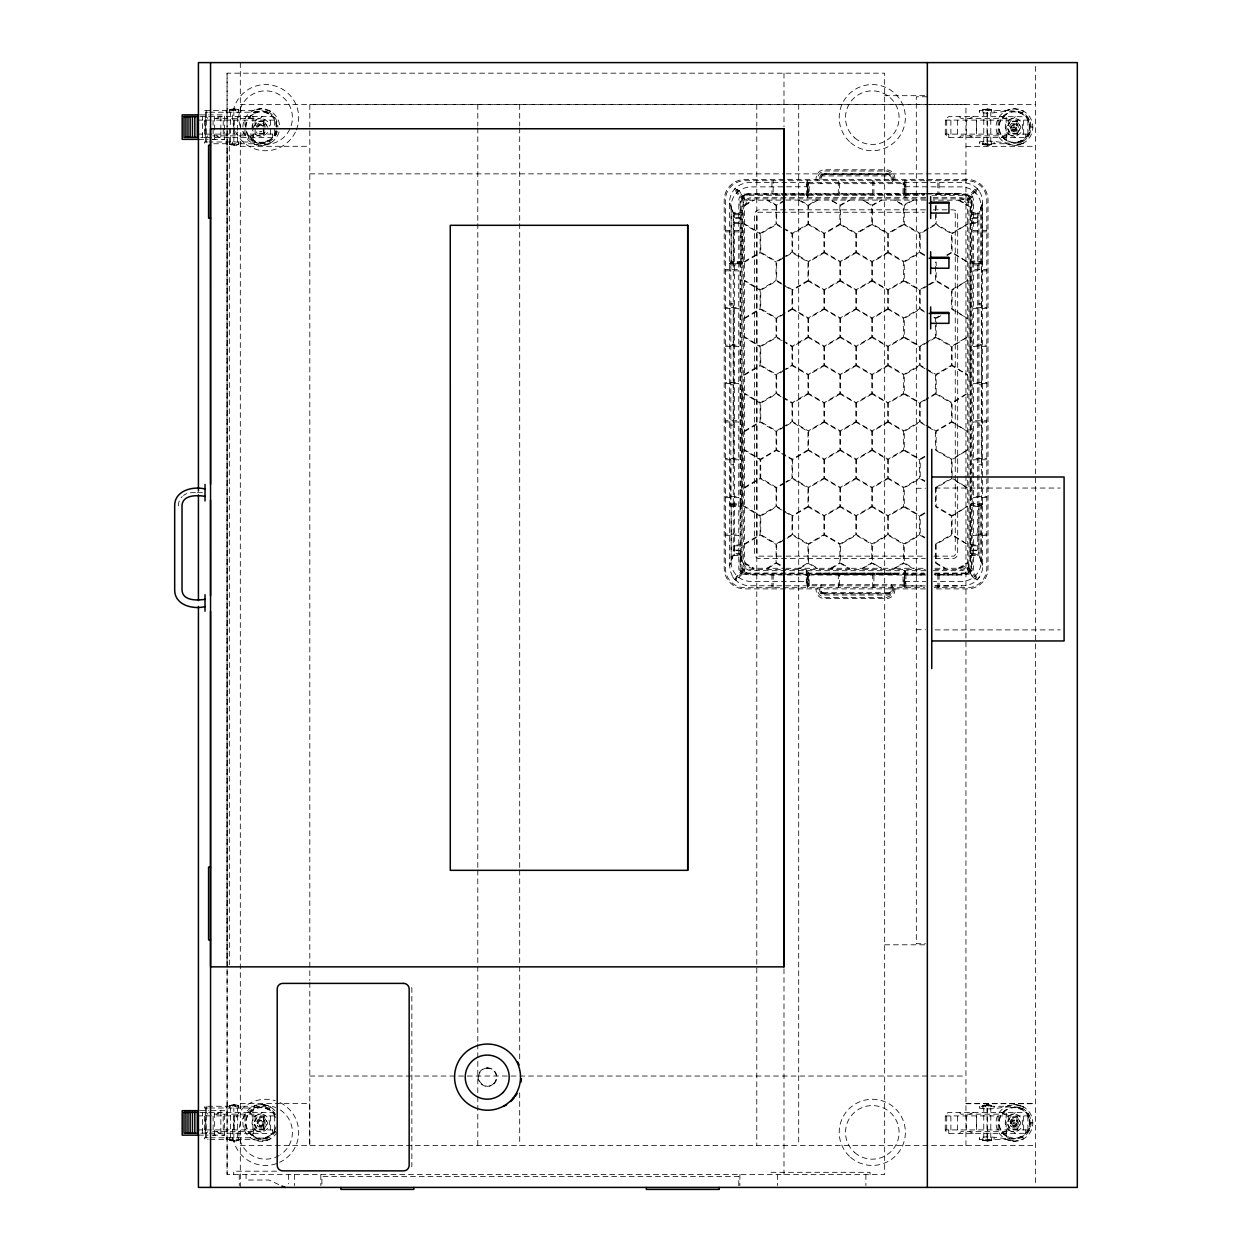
<?xml version="1.0" encoding="UTF-8"?>
<svg xmlns="http://www.w3.org/2000/svg" width="1252" height="1252" viewBox="0 0 1252 1252"><rect width="100%" height="100%" fill="white"/><g stroke="black" fill="none" stroke-linecap="round" stroke-linejoin="round"><path stroke-width="0.75" stroke-dasharray="5 3.75" d="M202.558 1133.17L202.558 1112.371M202.558 137.391L202.558 116.577M204.405 1129.899L204.373 1115.892M204.405 134.105L204.373 120.114M205.281 1133.17L205.281 1112.371M205.281 116.577L205.281 137.391L199.897 137.391M213.122 1129.899L213.075 1115.892L276.113 1115.892M213.122 134.105L213.075 120.114L276.113 120.114L276.082 134.574L273.515 137.501L200.743 137.61M214.655 1135.141L214.64 1110.665M214.655 139.348L214.64 131.82M214.655 129.926L214.64 114.871M220.853 1110.665L220.853 1135.141L224.562 1135.141L224.562 1110.665L210.946 1110.665M220.853 131.82L220.853 139.348L224.562 139.348L224.562 131.82M220.853 129.942L220.853 114.871M223.247 1129.899L223.2 1115.892M223.247 134.105L223.2 120.114M224.562 129.942L224.562 114.871L210.946 114.871M227.081 966.857L227.097 130.724L227.066 964.916M230.603 1137.786L230.603 1108.02M230.603 141.992L230.603 112.226M232.434 1137.786L232.449 1140.29A13.428 4.726 -90 0 0 235.579 1140.29L235.579 1139.539M232.434 141.992L232.449 144.496A13.428 4.726 -90 0 0 235.579 144.496L235.579 143.745M233.842 1137.786L233.842 1108.02M233.842 141.992L233.842 112.226M234.124 1129.899L234.077 1115.892M234.124 134.105L234.077 120.114M237.598 1137.786L237.598 1108.02M237.598 141.992L237.598 131.883M237.598 130.271L237.598 112.226M245.001 1129.899L244.954 1115.892M245.001 134.105L244.954 120.114M276.003 1126.847A15.259 15.259 0 0 1 252.888 1135.642L252.951 1110.211M252.951 139.801L252.951 131.992M252.951 130.036L252.951 114.417M255.126 1129.899L255.079 1115.892M255.126 134.105L255.079 120.114M263.796 1129.899L263.796 1115.892M263.796 134.105L263.796 120.114M263.828 1129.899L263.828 1115.892M263.828 134.105L263.828 120.114M270.495 1129.899L270.479 1115.892M270.495 134.105L270.479 120.114M274.689 1129.899L274.673 1115.892M274.689 134.105L274.673 120.114M806.366 186.751L807.884 182.448L809.105 182.448L807.462 186.751L749.635 186.924A27.137 27.137 0 0 0 745.973 187.643C737.005 189.553 730.573 198.239 731.168 207.378L731.168 261.965L729.65 265.017L731.168 261.84L729.65 265.017L730.855 265.017L730.855 503.367L729.65 503.367L729.65 504.587L731.168 506.403L731.168 561.006C730.573 570.145 737.005 578.831 745.973 580.74A27.137 27.137 0 0 0 749.635 581.46L807.462 581.632L809.105 585.936L809.105 584.715L903.005 584.715M731.168 561.006L731.168 505.338L729.65 503.367L731.168 506.544L742.076 506.403L740.574 504.712L729.65 504.587L733.281 504.446L733.281 555.293L729.65 565.309L730.229 570.896L732.874 577.235L738.414 582.509L744.455 585.044A27.137 27.137 0 0 0 748.133 585.764L925.447 585.936L903.115 585.936L903.005 575.012L904.758 570.709L904.758 581.632L903.115 585.936M934.759 585.936L964.087 585.764A27.137 27.137 0 0 0 967.749 585.044C976.732 583.135 983.164 574.449 982.57 565.309L982.57 203.074C983.164 193.919 976.732 185.249 967.749 183.34A27.137 27.137 0 0 0 964.087 182.62L748.133 182.62A27.137 27.137 0 0 0 744.455 183.34C735.487 185.249 729.055 193.919 729.65 203.074L729.65 565.309L733.281 554.699L740.574 554.699M731.168 505.338L742.076 505.338L740.558 503.492L730.855 503.241L730.855 464.758L733.281 464.758M733.281 383.582L733.281 344.503L730.855 344.503M732.874 577.235L734.971 579.754L742.765 571.788L740.652 566.687L740.574 550.661L733.281 550.661M740.558 503.492L740.558 264.892L742.076 263.045L742.076 207.378C745.409 199.819 742.89 193.559 734.971 188.629L732.874 191.149M925.04 573.807L749.76 573.776A10.955 10.955 0 0 1 747.288 573.26L744.173 571.475A7.011 7.011 0 0 1 742.655 569.457L741.779 565.309L741.779 203.074L742.655 198.927A7.011 7.011 0 0 1 744.173 196.908L747.288 195.124A10.955 10.955 0 0 1 749.76 194.608L925.04 194.576M742.076 261.965L731.168 261.965L729.65 263.796L740.574 263.671L742.076 261.981L731.168 261.981M742.076 505.338L742.076 384.192M807.462 186.751L807.462 197.675L809.215 193.371L809.105 182.448M808.009 574.997C807.117 600.287 810.201 577.876 806.366 570.709L806.366 581.632L807.884 585.936L807.884 574.997L749.682 574.981A12.52 12.52 0 0 1 746.849 574.386L745.425 573.807M807.884 193.387L808.009 182.448L808.009 193.387L749.682 193.403A12.52 12.52 0 0 0 746.849 193.982L745.425 194.576M809.215 584.715L809.215 575.012L807.462 570.709L807.462 581.632M903.005 193.371L903.115 182.448L904.758 186.751L904.758 197.675L903.005 193.371L809.215 193.371M905.885 587.673L905.947 570.709C902.269 577.579 904.852 600.444 904.32 574.997L925.447 575.012L904.21 574.997M904.32 193.371L904.21 182.448L904.21 193.387L904.32 182.448L905.838 186.751L905.838 197.675L904.32 193.371L961.943 193.371L904.21 193.387M945.26 1129.914L945.291 1115.454L947.858 1112.527L1025.795 1112.402L1028.268 1113.435L1029.301 1115.908L1029.269 1130.368L1026.703 1133.295L948.766 1133.42L945.385 1130.822L945.26 1129.914L1029.301 1129.914M945.26 134.12L945.385 119.206L948.766 116.608L1026.703 116.733L1029.269 119.644L1029.301 134.12L1028.268 136.593L1025.795 137.61L947.858 137.501L945.26 134.12L1029.301 134.12M946.7 1129.914L946.684 1115.908M946.7 134.12L946.684 120.114M950.91 1129.914L950.878 1115.908M950.91 134.12L950.878 120.114M957.592 1129.914L957.561 1115.908M957.592 134.12L957.561 120.114M966.294 1129.914L966.247 1115.908M966.294 134.12L966.247 120.114M979.346 577.235L977.249 579.754C969.33 574.824 966.794 568.564 970.128 561.006L970.128 505.338L971.646 503.492L971.646 264.892L970.128 263.045L981.052 263.045L982.57 265.017L971.646 264.892M970.128 384.192L970.128 263.045M934.759 573.807L962.459 573.776A10.955 10.955 0 0 0 964.932 573.26L968.046 571.475A7.011 7.011 0 0 0 969.549 569.457L970.441 565.309L970.441 203.074L969.549 198.927A7.011 7.011 0 0 0 968.046 196.908L964.932 195.124A10.673 10.673 0 0 0 962.178 194.592L932.818 194.576M971.583 201.682L971.646 217.723L978.923 217.723M971.646 550.661L978.923 550.661L978.923 555.45L982.57 565.309L978.923 555.45L978.923 504.446L982.57 504.446L981.052 506.403L981.052 561.006C981.646 570.145 975.214 578.831 966.231 580.74A27.137 27.137 0 0 1 962.569 581.46L933.554 581.632M904.758 186.751L962.569 186.924A27.137 27.137 0 0 1 966.231 187.643C975.214 189.553 981.646 198.239 981.052 207.378L981.052 261.981L982.57 265.017L982.57 203.074L978.923 213.685L971.646 213.685M981.052 263.045L981.052 207.378M982.57 504.587L971.646 504.712L970.128 506.403L981.052 506.418L982.57 503.367L971.646 503.492M981.349 383.582L981.349 344.503L978.923 344.503M983.775 1137.786L983.775 1108.036M983.775 141.992L983.775 112.226M987.03 1137.786L987.03 1108.036M987.03 141.992L987.03 112.226M987.312 1139.539L987.312 1106.283M987.312 143.745L987.312 110.473M990.786 1137.786L990.786 1108.036M990.786 141.992L990.786 112.226M998.173 1129.914L998.126 1115.908M998.173 134.12L998.126 120.114M1006.138 1135.595L1006.138 1110.227M1006.138 139.801L1006.138 114.417M1008.314 1129.914L1008.267 1115.908M1008.314 134.12L1008.267 120.114M1017.015 1129.914L1016.968 1115.908M1017.015 134.12L1016.968 120.114M1023.682 1129.914L1023.651 1115.908M1023.682 134.12L1023.651 120.114M1027.876 1129.914L1027.861 1115.908M1027.876 134.12L1027.861 120.114M740.574 263.671L740.574 203.074L742.655 196.689M740.574 203.09L740.652 201.697M822.611 175.077L821.875 175.593A2.864 2.864 0 0 0 821.14 176.704L820.936 183.668M824.27 593.824L887.934 593.824A4.006 4.006 0 0 0 888.591 593.698L888.654 593.683A4.57 4.57 0 0 0 889.609 593.307L890.328 592.791A2.864 2.864 0 0 0 891.08 591.68L891.283 584.715M971.583 566.702L971.646 504.712M820.952 177.612L821.03 177.064A2.113 2.113 0 0 1 822.924 175.937L889.296 175.89A2.113 2.113 0 0 1 891.221 177.095L891.283 183.668M889.296 592.446A2.113 2.113 0 0 0 891.221 591.288L891.267 590.772M971.38 567.938L971.568 566.687M971.364 567.923L969.533 571.679M734.971 579.754C737.647 571.929 747.006 569.441 742.076 561.006L742.076 207.378M744.283 567.485L742.671 571.679M745.425 573.792L743.641 572.633L745.159 568.33L737.365 576.28L735.847 580.584L743.641 572.633L745.175 568.314M967.06 200.054L968.578 195.75L976.372 187.784L974.854 192.104L967.06 200.054L968.578 195.75L965.355 193.997A12.52 12.52 0 0 0 962.522 193.418L962.005 193.387M970.128 561.006L970.128 207.378L968.031 201.009L969.455 196.58L977.249 188.629L979.346 191.149M977.249 188.629L975.731 192.933L968.031 201.009M905.838 581.632L904.32 585.936L904.32 575.012M982.57 203.074L978.923 213.09L978.923 263.937M254.766 125.716L256.347 122.962M254.766 1121.51L256.347 1118.756M266.613 1124.687L265.017 1127.442M1007.938 125.716L1009.535 122.978M1018.283 131.929L1019.785 128.893M1007.938 1121.51L1009.535 1118.772M1019.785 1124.687L1018.205 1127.442M270.322 111.131L269.571 112.727A16.62 16.62 0 0 1 277.881 127.109M275.643 1114.593A16.62 16.62 0 0 0 269.571 1108.505L270.322 1106.924M1018.737 143.166L1022.743 141.507C1008.971 146.625 993.947 138.502 979.408 141.992L979.408 143.745L1006.968 143.745L1014.449 145.498L1023.51 143.088L1022.743 141.507A16.62 16.62 0 0 0 1022.743 112.727L1023.51 111.146M253.608 127.313L257.145 121.178L264.235 121.178L267.772 127.313M265.111 131.929L264.235 133.448L257.145 133.448L256.269 131.929M1018.205 131.648L1019.175 130.38M275.393 1132.043L272.607 1133.404L199.897 1133.17M206.095 137.61L207.848 135.858M262.106 116.608L260.353 118.361L212.746 118.361M959.267 137.61L961.02 135.858L1013.541 135.858L1015.294 137.61M1015.294 116.608L1013.541 118.361L961.02 118.361L959.267 116.608M206.095 1133.404L207.848 1131.651M262.106 1112.402L260.353 1114.155L212.746 1114.155M959.267 1133.42L961.02 1131.667L1013.541 1131.667L1015.294 1133.42M1015.294 1112.402L1013.541 1114.155L961.02 1114.155L959.267 1112.402M745.175 200.07L743.641 195.75L735.847 187.784L737.365 192.104L745.159 200.054L743.641 195.75L745.425 194.592M967.045 568.314L968.578 572.633L976.372 580.584L974.854 576.28L967.06 568.33L968.578 572.633L965.355 574.386A12.52 12.52 0 0 1 962.522 574.965L935.009 575.012L961.943 575.012M968.578 572.633L967.514 573.385M250.478 116.326L253.64 113.901M1003.666 116.326L1006.811 113.901A15.259 15.259 0 0 1 1029.707 127.109A15.259 15.259 0 0 1 1006.811 140.318L1003.666 137.892M250.478 1112.12L253.64 1109.695M1003.666 1112.12L1006.811 1109.695A15.259 15.259 0 0 1 1029.707 1122.903A15.259 15.259 0 0 1 1006.811 1136.112L1003.666 1133.702M744.877 204.78L752.812 200.101M744.674 205.61L754.017 200.101M784.362 201.009L776.678 205.531L776.678 224.014L781.373 226.784M817.791 200.101L808.573 205.531L808.573 224.014L824.223 233.248L839.857 224.014L839.857 205.531L830.655 200.101L816.648 200.085M744.502 261.465L760.12 252.247L760.12 233.764L744.502 224.546M849.701 200.085L862.534 200.085L871.752 205.531L871.752 224.014L856.118 233.248L840.468 224.014L840.468 205.531L849.685 200.101L840.17 205.031L830.655 200.101M744.502 262.184L760.433 252.779L776.068 262.012L776.068 280.495L760.433 289.728L744.502 280.323M781.076 258.71L776.381 261.48L760.731 252.247L760.731 233.764L776.381 224.531L784.206 229.147M782.641 257.787L792.015 252.247L792.015 233.764L785.771 230.071M881.596 200.085L894.429 200.085L903.647 205.531L903.647 224.014L888.012 233.248L872.378 224.014L872.378 205.531L881.58 200.101L872.065 205.031L862.55 200.101M926.323 200.085L912.332 200.085L903.96 205.031L894.444 200.101M913.475 200.101L904.273 205.531L904.273 224.014L919.907 233.248L935.557 224.014L935.557 205.531M744.502 317.945L760.12 308.728L760.12 290.245L744.502 281.027M744.502 318.65L760.433 309.244L776.068 318.477L776.068 336.96L760.433 346.194L744.502 336.788M781.076 315.191L776.381 317.961L760.731 308.728L760.731 290.245L776.381 281.011L792.015 290.245L792.015 308.728L782.641 314.268M744.502 374.411L760.12 365.193L760.12 346.71L744.502 337.492M946.809 255.017L951.504 252.247L951.504 233.764L935.854 224.531L920.22 233.764L920.22 252.247L924.899 255.017M744.502 375.115L760.433 365.725L776.068 374.943L776.068 393.425L760.433 402.659L744.502 393.269M947.107 255.549L951.802 252.779L967.749 262.184L952.099 252.247L952.099 233.764L967.749 223.842L951.802 233.248L936.167 224.014L936.167 205.531M781.076 371.656L776.381 374.426L760.731 365.193L760.731 346.71L776.381 337.477L784.206 342.093M782.641 370.733L792.015 365.193L792.015 346.71L785.771 343.017M784.503 370.342L776.678 374.943L776.678 393.425L792.328 402.659L807.963 393.425L807.963 374.943L792.328 365.725L786.068 369.418M928.029 285.628L920.22 290.245L920.22 308.728L924.899 311.498M929.594 284.705L935.854 281.011L951.504 290.245L951.504 308.728M744.502 430.891L760.12 421.674L760.12 403.191L744.502 393.973M938.984 316.114L935.854 317.961L932.724 316.114M744.502 431.596L760.433 422.19L776.068 431.424L776.068 449.906L760.433 459.14L744.502 449.734M940.847 315.707L936.167 318.477L936.167 336.96L951.802 346.194L967.749 336.772L952.099 346.71L952.099 365.193L967.749 375.13L951.802 365.725L936.167 374.943L936.167 393.425L951.802 402.659L967.749 393.253L952.099 403.191L952.099 421.674L967.749 431.596L951.802 422.19L936.167 431.424L936.167 449.906L951.802 459.14L967.749 449.718L952.099 459.656L952.099 478.139L967.749 488.077L951.802 478.655L936.167 487.889L936.167 506.371L951.802 515.605L967.749 506.199L952.099 516.137L952.099 534.604L967.749 544.542L951.802 535.136L936.167 544.354L936.167 562.837L945.385 568.283L960.832 568.251L966.168 565.794L967.702 560.974L967.655 206.298L965.699 202.104L961.552 200.21L933.069 200.101M781.076 428.121L776.381 430.891L760.731 421.674L760.731 403.191L776.381 393.957L781.076 396.727M782.641 427.198L792.015 421.674L792.015 403.191L782.641 397.651M924.602 343.424L919.907 346.194L904.273 336.96L904.273 318.477L919.907 309.244L924.602 312.014M926.167 342.5L935.557 336.96L935.557 318.477L932.427 316.631M784.503 426.807L776.678 431.424L776.678 449.906L781.373 452.676M786.068 425.883L792.328 422.19L807.963 431.424L807.963 449.906L792.328 459.14L782.938 453.6M744.502 487.357L760.12 478.139L760.12 459.656L744.502 450.438M744.502 488.061L760.433 478.655L776.068 487.889L776.068 506.371L760.433 515.605L744.502 506.215M784.206 482.756L776.381 487.372L760.731 478.139L760.731 459.656L776.381 450.423L792.015 459.656L792.015 478.139L785.771 481.832M924.602 399.889L919.907 402.659L904.273 393.425L904.273 374.943L919.907 365.725L935.557 374.943L935.557 393.425L926.167 398.965M784.503 483.272L776.678 487.889L776.678 506.371L781.373 509.141M786.068 482.349L792.328 478.655L807.963 487.889L807.963 506.371L792.328 515.605L782.938 510.065M744.502 543.822L760.12 534.604L760.12 516.137L744.502 506.919M744.502 544.526L760.433 535.136L776.068 544.354L776.068 562.837L766.85 568.283L751.623 568.283L746.521 566.28L744.502 560.974L744.564 206.298L746.521 202.104L750.668 200.21L784.738 200.101L776.381 205.031L768.024 200.101M781.076 541.067L776.381 543.837L760.731 534.604L760.731 516.137L776.381 506.903L792.015 516.137L792.015 534.604L782.641 540.144M924.602 456.37L919.907 459.14L904.273 449.906L904.273 431.424L919.907 422.19L935.557 431.424L935.557 449.906M924.899 456.886L920.22 459.656L920.22 478.139L924.899 480.909M768.024 568.283L776.381 563.353L784.738 568.283L766.85 568.283M785.912 568.298L798.745 568.298L807.963 562.852L807.963 544.37L792.328 535.136L776.678 544.37L776.678 562.852L784.362 567.375M935.854 487.372L949.939 479.062M799.918 568.283L808.276 563.353L816.633 568.283L798.76 568.283M830.655 568.283L839.857 562.852L839.857 544.37L824.223 535.136L808.573 544.37L808.573 562.852L817.791 568.283L849.685 568.283L840.468 562.852L840.468 544.37L856.118 535.136L871.752 544.37L871.752 562.852L862.55 568.283L849.701 568.298M924.602 512.835L919.907 515.605L904.273 506.371L904.273 487.889L919.907 478.655L924.602 481.425M831.813 568.283L840.17 563.353L848.527 568.283M924.899 513.367L920.22 516.137L920.22 534.604L924.899 537.374M862.55 568.283L872.065 563.353L881.58 568.283L872.378 562.852L872.378 544.37L888.012 535.136L903.647 544.37L903.647 562.852L894.444 568.283L881.596 568.298M935.854 543.837L951.504 534.604L951.504 516.137L935.854 506.903M894.444 568.283L903.96 563.353L912.317 568.283L926.323 568.298M958.218 568.283L967.53 562.79M959.423 568.283L967.327 563.619M248.287 137.61L251.605 135.858M1001.459 137.61L1004.793 135.858M248.287 1133.404L251.605 1131.651M1001.459 1133.42L1004.793 1131.667M216.596 118.361L219.976 116.608M969.768 118.361L973.164 116.608M216.596 1114.155L219.976 1112.402M969.768 1114.155L973.164 1112.402M270.463 111.193L261.245 108.721L253.796 110.473L204.42 110.473L204.42 112.226L208.161 112.226M265.221 141.852L268.898 140.318M277.302 131.413A16.62 16.62 0 0 1 269.571 141.507L261.261 143.73L253.796 141.992L209.569 141.992M270.463 143.025L261.261 145.498L253.78 143.745L213.748 143.745M1022.743 112.727C1008.971 107.594 993.947 115.716 979.408 112.226L979.408 110.473L1006.968 110.473L1014.433 108.736L1023.635 111.193M1006.968 110.473L1009.691 109.362M1018.392 141.852L1022.07 140.318M1019.206 144.872L1023.635 143.025M208.161 1108.02L204.42 1108.02L204.42 1106.267L253.796 1106.267L261.245 1104.514L270.463 1106.987M253.78 1106.267L256.488 1105.14M265.221 1137.63L268.898 1136.112M265.565 1138.944L269.571 1137.285A16.62 16.62 0 0 0 275.643 1131.213M209.929 1139.539L253.796 1139.539L261.261 1141.276L270.463 1138.819M266.019 1140.65L270.322 1138.866L269.571 1137.285L261.261 1139.523L253.78 1137.786L209.569 1137.786M1018.392 1137.645L1022.07 1136.112M1022.743 1137.301C1008.971 1142.419 993.947 1134.296 979.408 1137.786L979.408 1139.539L1006.968 1139.539L1014.433 1141.292L1023.51 1138.882L1022.743 1137.301A16.62 16.62 0 0 0 1022.743 1108.521L1023.51 1106.94L1014.433 1104.53L1006.968 1106.283L979.408 1106.283L979.408 1108.036C993.947 1111.526 1008.971 1103.388 1022.759 1108.521L1014.433 1106.298M209.569 112.226L253.796 112.226L261.245 110.489L269.571 112.727L265.549 111.052M253.78 112.226L256.942 111.052M209.569 1108.02L253.796 1108.02L261.245 1106.283L265.565 1106.846M253.78 1108.02L256.942 1106.846M229.554 110.473L231.745 109.159L236.268 109.159L238.475 109.722L238.475 112.226M238.475 141.992L238.475 144.496L236.268 145.06L231.745 145.06L229.554 143.745M982.898 112.226L982.726 109.722L987.186 108.971L991.647 109.722L991.662 112.226M991.662 141.992L991.647 144.496L987.186 145.248L982.726 144.496L982.898 141.992M229.554 1106.267L231.745 1104.953L236.268 1104.953L238.475 1105.516L238.475 1108.02M238.475 1137.786L238.475 1140.29L236.268 1140.854L231.745 1140.854L229.554 1139.539M982.898 1108.036L982.726 1105.516L986.435 1104.78M991.662 1137.786L991.647 1140.29L987.186 1141.057L982.726 1140.29L982.898 1137.786M823.55 174.701L823.628 174.685A4.006 4.006 0 0 1 824.254 174.56A4.413 4.413 0 0 0 822.361 175.217M852.158 573.682L854.036 573.885M256.503 109.362L261.261 108.721A18.389 18.389 0 0 1 279.65 127.109M259.101 121.381L262.278 121.381M262.278 133.228L259.101 133.228M265.549 143.166L261.245 143.73L253.78 141.992M1012.273 121.381L1015.45 121.381M1015.45 133.228L1012.273 133.228M259.101 1117.175L262.278 1117.175M262.278 1129.022L259.101 1129.022M1012.273 1117.175L1015.45 1117.175M1015.45 1129.038L1012.273 1129.038M840.248 574.402L847.807 574.386L844.771 574.214M852.111 573.651L859.827 573.729L857.573 573.807M853.833 573.901L857.886 573.729L853.989 573.807L855.586 573.776M986.435 1104.78L991.647 1105.516L991.662 1108.036M872.425 573.666C880.422 573.557 860.531 573.792 870.891 573.666M843.159 573.619L836.915 573.698L840.436 573.619M861.016 574.339L863.176 574.261L856.008 573.823M842.972 573.807L844.584 573.651L838.871 573.792L841.203 573.666M841.219 574.371L840.17 574.183L847.181 574.198M857.448 574.152L855.898 574.167L860.766 574.402M785.912 200.085L816.633 200.101L808.276 205.031L799.918 200.101M816.648 568.298L817.791 568.283M934.931 568.283L945.385 568.283M872.034 573.776L871.016 573.745M871.314 573.776C880.25 573.823 865.711 573.635 871.314 573.776L867.855 574.167L869.451 574.136M859.435 574.183L857.949 574.371L865.257 574.261L860.5 574.136M227.066 126.843L227.066 73.179L884.663 73.179L884.663 1174.517L227.097 1174.517L227.097 968.798M884.663 95.684L927.341 95.684M927.341 96.78L916.323 96.78L916.323 943.711L925.51 943.711M240.321 104.511L927.967 104.511M929.923 104.511L1035.42 104.511M229.554 109.722L238.475 109.722M982.726 109.722L991.647 109.722M199.897 114.871L209.006 114.871M199.897 116.577L272.607 116.608L275.096 117.625L276.113 120.114M197.722 120.114L211.338 120.114M945.26 120.114L1029.301 120.114M1031.053 127.109L1032.822 127.109A18.389 18.389 0 0 1 1005.262 143.025A18.389 18.389 0 0 1 1005.262 111.193A18.389 18.389 0 0 1 1032.822 127.109M1010.364 127.313L1017.469 127.203M197.706 134.105L276.113 134.105M212.746 135.858L260.353 135.858L262.106 137.61M198.567 139.348L208.082 139.348M212.511 139.348L215.657 139.348M212.59 139.348L224.562 139.348M208.161 141.992L204.42 141.992L204.42 143.745L206.126 143.745L206.126 110.473M229.554 144.496L238.475 144.496M982.726 144.496L991.647 144.496M240.321 146.296L309.807 146.296M965.949 146.406L1035.42 146.296M309.807 173.856L784.331 173.856M786.287 173.856L965.949 173.856M824.27 174.56L887.934 174.56A4.006 4.006 0 0 1 888.591 174.685L888.654 174.701A4.57 4.57 0 0 1 889.609 175.077L890.328 175.593A2.864 2.864 0 0 1 891.08 176.704L891.267 177.612M821.062 174.685L891.158 174.685M924.712 180.711L744.862 180.711A19.437 19.437 0 0 0 725.409 200.148L725.409 568.236A19.437 19.437 0 0 0 744.862 587.689L924.712 587.673M926.574 180.711L967.358 180.711A19.437 19.437 0 0 1 986.811 200.148L986.795 568.236A19.437 19.437 0 0 1 967.358 587.689L934.102 587.673M809.105 183.668L903.115 183.668M806.335 194.044L773.157 194.044L773.157 180.711M905.885 194.044L924.696 194.044M926.574 194.044L937.873 194.044L937.873 180.711M780.325 195.265L744.189 195.343A4.82 4.82 0 0 0 740.042 199.491L740.042 568.893A4.82 4.82 0 0 0 744.189 573.04L924.117 573.119M782.265 195.265L924.117 195.265M931.895 195.265L968.031 195.343A4.82 4.82 0 0 1 972.178 199.491L972.178 568.893A4.82 4.82 0 0 1 968.031 573.04L933.836 573.119M925.87 197.675L751.2 197.706A12.52 12.52 0 0 0 748.367 198.301L744.815 200.336A8.013 8.013 0 0 0 743.093 202.636M933.131 197.675L961.02 197.706A12.52 12.52 0 0 1 963.837 198.301L967.405 200.336A8.013 8.013 0 0 1 969.126 202.636M925.322 198.88L751.278 198.911A10.955 10.955 0 0 0 748.806 199.428L745.691 201.212A7.011 7.011 0 0 0 744.173 203.231L743.297 207.378L743.297 561.006L744.173 565.153A7.011 7.011 0 0 0 745.691 567.172L748.79 568.956A10.673 10.673 0 0 0 751.544 569.488L925.322 569.503M933.131 198.88L960.941 198.911A10.955 10.955 0 0 1 963.414 199.428L966.528 201.212A7.011 7.011 0 0 1 968.031 203.231L968.923 207.378L968.923 561.006L968.031 565.153A7.011 7.011 0 0 1 966.528 567.172L963.414 568.956A10.955 10.955 0 0 1 960.941 569.472L935.072 569.503M831.813 200.101L848.527 200.101M863.708 200.101L880.422 200.101M895.603 200.101L912.317 200.101M925.478 209.82L759.385 209.82A4.851 4.851 0 0 0 754.518 214.671L754.518 553.713A4.851 4.851 0 0 0 759.385 558.564L925.478 558.564M933.303 209.82L952.835 209.82A4.851 4.851 0 0 1 957.686 214.671L957.686 473.819M780.184 212.245L758.775 212.245A1.815 1.815 0 0 0 756.959 214.061L756.959 554.323A1.815 1.815 0 0 0 758.775 556.138L784.081 556.138M782.124 212.245L924.242 212.245M740.574 218.255L733.281 218.255L733.281 263.937L733.281 213.09L729.65 203.074L733.281 212.934L741.779 212.777M970.441 212.777L978.923 212.934M733.281 213.685L740.574 213.685M734.501 214.734L741.779 214.734M740.574 217.723L733.281 217.723L733.281 212.934M971.646 218.255L978.923 218.255M733.281 222.543L740.574 222.543M971.646 222.543L978.923 222.543M734.501 223.388L741.779 223.388M970.441 223.388L977.718 223.388L977.718 214.734L970.441 214.734L970.441 203.074M725.409 230.618L738.758 230.618L738.837 199.318A6.041 6.041 0 0 1 744.032 194.138L771.936 194.044L771.936 180.711M986.795 230.618L973.461 230.618L973.383 199.318A6.041 6.041 0 0 0 968.187 194.138L939.063 194.044L939.063 180.711M725.409 231.839L738.758 231.839L738.758 269.618L725.409 269.618M986.795 231.839L973.461 231.839L973.461 269.618L986.795 269.618M970.128 261.981L981.052 261.981L982.57 263.796L971.646 263.671C964.901 260.291 984.119 259.446 982.57 265.017M742.076 263.045L731.168 263.045L731.168 207.378M729.65 263.937L733.281 263.796M978.923 263.796L982.57 263.937M733.281 503.492L733.281 264.892L740.558 264.892M730.855 265.142L733.281 264.892M725.409 270.839L738.758 270.839L738.758 307.413L725.409 307.413M986.795 270.839L973.461 270.839L973.461 307.413L986.795 307.413M730.855 303.61L733.281 303.61M978.923 303.61L981.349 303.61L981.349 265.142L981.349 503.367M730.855 304.831L733.281 304.831L733.281 343.298L730.855 343.298M978.923 304.831L981.349 304.831L981.349 343.298L978.923 343.298M725.409 308.618L738.758 308.618L738.758 345.192L725.409 345.192M986.795 308.618L973.461 308.618L973.461 345.192L986.795 345.192M725.409 346.413L738.758 346.413L738.758 382.376L725.409 382.376M986.795 346.413L973.461 346.413L973.461 382.376L986.795 382.376M725.409 383.582L738.758 383.582L738.758 420.766L725.409 420.766M986.795 383.582L973.461 383.582L973.461 420.766L986.795 420.766M730.855 384.802L733.281 384.802L733.281 423.865L730.855 423.865M978.923 384.802L981.349 384.802L981.349 423.865L978.923 423.865M725.409 421.971L738.758 421.971L738.758 458.545L725.409 458.545M986.795 421.971L973.461 421.971L973.461 458.545L986.795 458.545M730.855 425.085L733.281 425.085L733.281 463.553L730.855 463.553M978.923 425.085L981.349 425.085L981.349 463.553L978.923 463.553M725.409 459.766L738.758 459.766L738.758 496.34L725.409 496.34M986.795 459.766L973.461 459.766L973.461 496.34L986.795 496.34M978.923 464.758L981.349 464.758M935.166 488.045L1060.178 488.045M916.323 488.249L925.51 488.249M195.437 492.678L191.587 492.678A13.24 13.24 0 0 0 183.528 495.416M197.346 492.678L203.121 492.678M725.409 497.545L738.758 497.545L738.758 534.119L725.409 534.119M986.795 497.545L973.461 497.545L973.461 534.119L986.795 534.119M970.128 505.338L981.052 505.338L982.57 503.367L981.052 506.418L981.052 505.338L981.052 561.006M725.409 535.34L738.758 535.34L738.837 569.05A6.041 6.041 0 0 0 744.032 574.245L806.335 574.339M986.795 535.34L973.461 535.34L973.383 569.05A6.041 6.041 0 0 1 968.187 574.245L934.102 574.339M741.779 544.996L734.501 544.996L734.501 553.65L741.779 553.65L741.779 565.309M970.441 544.996L977.718 544.996M733.281 545.841L740.574 545.841M971.646 545.841L978.923 545.841M733.281 550.129L740.574 550.129M971.646 550.129L978.923 550.129L978.923 504.446M970.441 553.65L977.718 553.65M971.646 554.699L978.923 554.699M733.281 555.45L741.779 555.606M970.441 555.606L978.923 555.45M786.021 556.138L924.242 556.138M933.976 556.138L953.445 556.138A1.815 1.815 0 0 0 955.26 554.323L955.26 214.061A1.815 1.815 0 0 0 953.445 212.245M935.244 558.564L952.835 558.564A4.851 4.851 0 0 0 957.686 553.713L957.686 475.776M863.708 568.283L880.422 568.283M895.603 568.283L912.317 568.283M925.87 570.709L751.2 570.677A12.52 12.52 0 0 1 748.367 570.083L744.815 568.048A8.013 8.013 0 0 1 743.093 565.747M933.382 570.709L961.02 570.677A12.52 12.52 0 0 0 963.837 570.083L967.405 568.048A8.013 8.013 0 0 0 969.126 565.747M924.696 574.339L873.912 574.339L873.912 587.673M809.215 575.012L903.005 575.012M904.758 581.632L925.87 581.632M935.056 585.936L961.943 585.936M925.431 588.894L744.815 588.894A20.627 20.627 0 0 1 724.204 568.267L724.204 200.117A20.627 20.627 0 0 1 744.815 179.49L967.389 179.49A20.627 20.627 0 0 1 988.016 200.117L988.016 568.267A20.627 20.627 0 0 1 967.389 588.894L934.211 588.894M822.924 592.478L889.296 592.478M821.062 593.698L891.158 593.698M916.323 629.693L925.51 629.693M935.166 629.897L1060.178 629.897M884.663 944.806L927.341 944.806M487.216 1067.972L487.779 1067.972A9.171 9.14 -90 0 1 495.682 1081.728A9.171 9.14 -90 0 1 479.86 1081.728A9.171 9.14 -90 0 1 487.779 1067.972M309.807 1076.031L965.949 1076.031M240.321 1103.607L309.807 1103.607M965.949 1103.607L1035.42 1103.607M965.949 1103.716L1035.42 1103.716M229.554 1105.516L238.475 1105.516M982.726 1105.516L991.647 1105.516M199.897 1110.665L209.006 1110.665M199.897 1112.371L272.607 1112.402L275.393 1113.764M197.722 1115.892L211.338 1115.892M945.26 1115.908L1029.301 1115.908M1031.053 1122.903L1032.822 1122.903A18.389 18.389 0 0 1 1005.262 1138.835A18.389 18.389 0 0 1 1005.262 1106.987A18.389 18.389 0 0 1 1032.822 1122.903M257.192 1123.091L258.397 1123.091M262.983 1123.091A2.285 2.285 0 0 0 259.54 1121.119A2.285 2.285 0 0 0 259.54 1125.078A2.285 2.285 0 0 0 262.983 1123.091L264.188 1123.091A3.506 3.506 0 0 1 258.929 1126.127A3.506 3.506 0 0 1 258.929 1120.071A3.506 3.506 0 0 1 264.188 1123.091M1010.364 1123.107L1017.469 1122.997A3.506 3.506 0 0 1 1012.117 1126.143A3.506 3.506 0 0 1 1012.117 1120.071A3.506 3.506 0 0 1 1017.375 1123.107M197.706 1129.899L276.113 1129.899M212.746 1131.651L260.353 1131.651L262.106 1133.404M198.567 1135.141L208.082 1135.141M212.511 1135.141L215.657 1135.141M212.59 1135.141L224.562 1135.141M208.161 1137.786L204.42 1137.786L204.42 1139.539L208.161 1139.539M229.554 1140.29L238.475 1140.29M982.726 1140.29L991.647 1140.29M240.321 1145.517L1035.42 1145.627M276.535 1171.199L233.717 1171.199L233.717 1174.517M827.76 573.917C824.552 573.494 830.952 574.042 827.728 573.619M841.266 574.198L840.483 574.198M869.639 573.807L870.437 573.807M1014.449 1141.292L1006.952 1139.539M261.261 1104.514L266.019 1105.14M256.942 1138.944L261.245 1139.523M823.55 593.683L823.628 593.698A4.006 4.006 0 0 0 824.254 593.808A4.46 4.46 0 0 1 822.408 593.182L821.875 592.791A2.864 2.864 0 0 1 821.14 591.68L820.936 584.715M1006.968 1137.786L1010.145 1138.96M1018.392 112.383L1022.07 113.901M265.221 112.383L268.898 113.901M253.796 143.745L256.503 144.872M1019.206 1105.156L1023.635 1106.987M1018.392 1108.177L1022.07 1109.695M265.549 1106.846L269.571 1108.505M265.221 1108.161L268.898 1109.695M278.726 1184.533L268.804 1180.026L246.065 1180.026L246.065 1174.517M969.768 135.858L973.164 137.61M216.596 135.858L219.976 137.61M969.768 1131.667L973.164 1133.42M216.596 1131.651L219.976 1133.404M1001.459 116.608L1004.793 118.361M248.287 116.608L251.605 118.361M1001.459 1112.402L1004.793 1114.155M248.287 1112.402L251.605 1114.155M959.423 200.101L967.327 204.765M958.218 200.101L967.53 205.594M924.602 255.549L919.907 252.779L904.273 262.012L904.273 280.479L919.907 289.713L935.557 280.479L935.557 262.012M798.76 200.101L807.963 205.531L807.963 224.014L792.328 233.248L782.938 227.707M766.85 200.101L776.068 205.531L776.068 224.014L760.433 233.248L744.502 223.858M951.802 309.244L967.749 318.665L952.099 308.728L952.099 290.245L967.749 280.307L951.802 289.713L936.167 280.479L936.167 267.552M781.373 283.249L776.678 280.479L776.678 262.012L792.328 252.779L807.963 262.012L807.963 280.479L792.328 289.713L782.938 284.173M935.854 450.423L951.504 459.656L951.504 478.139M924.602 537.906L919.907 535.136L904.273 544.37L904.273 562.852L913.475 568.283M935.854 563.353L944.211 568.283M744.674 562.774L754.017 568.283M744.877 563.603L752.812 568.283M250.478 137.892L253.64 140.318M250.478 1133.686L253.64 1136.112M206.095 116.608L207.848 118.361M206.095 1112.402L207.848 1114.155M744.283 200.899L736.489 192.933L734.971 188.629M967.937 567.485L975.731 575.45L977.249 579.754M969.455 196.58L971.364 200.461M1018.205 122.978L1019.785 125.716M1009.535 131.648L1007.938 128.893M265.017 122.962L266.613 125.716M1018.205 1118.772L1019.785 1121.51M1009.535 1127.442L1007.938 1124.687M265.017 1118.756L266.613 1121.51M256.347 1127.442L254.766 1124.687M729.65 503.367L731.168 506.544M269.571 141.507L270.322 143.088M971.38 200.445L971.568 201.697M820.999 591.022L821.03 591.32A2.113 2.113 0 0 0 822.924 592.446M1035.42 66.403L1035.42 1185.503M1025.795 134.12L1025.795 137.61M1025.795 1129.914L1025.795 1133.42M1013.963 123.698L1013.963 130.693M1013.963 1119.491L1013.963 1126.503M1006.514 134.12L1006.514 137.61M1006.514 1129.914L1006.514 1133.42M994.104 110.473L994.104 112.226M994.104 141.992L994.104 143.745M994.104 1106.283L994.104 1108.036M994.104 1137.786L994.104 1139.539M991.396 110.473L991.396 109.722A13.631 12.802 -90 0 0 982.976 109.722L982.992 110.473M991.396 143.745L991.396 144.496A13.631 12.802 -90 0 1 982.976 144.496L982.992 143.745M991.396 1106.283L991.396 1105.516A13.631 12.802 -90 0 0 982.976 1105.516L982.992 1106.283M991.396 1139.539L991.396 1140.29A13.631 12.802 -90 0 1 982.976 1140.29L982.992 1139.539M988.751 110.473L988.751 109.722A13.428 4.726 -90 0 0 985.621 109.722L985.621 110.473M988.751 143.745L988.751 144.496A13.428 4.726 -90 0 1 985.621 144.496L985.621 143.745M988.751 1106.283L988.751 1105.516A13.428 4.726 -90 0 0 985.621 1105.516L985.621 1106.283M988.751 1139.539L988.751 1140.29A13.428 4.726 -90 0 1 985.621 1140.29L985.621 1139.539M979.674 110.473L979.674 112.226M979.674 141.992L979.674 143.745M979.674 1106.283L979.674 1108.036M979.674 1137.786L979.674 1139.539M978.923 264.892L978.923 503.492M977.718 212.777L977.718 555.606M971.646 203.074L971.646 263.671M965.949 1145.627L965.949 104.386L309.807 104.386L309.807 980.519M948.766 134.12L948.766 137.61M948.766 1129.914L948.766 1133.42M939.063 574.339L939.063 587.673M937.873 574.339L937.873 587.673M936.167 262.012L936.167 265.706M935.557 487.889L935.557 506.371M935.557 544.37L935.557 562.852M905.885 180.711L905.947 197.675M904.648 180.711L904.648 194.044L873.912 194.044L873.912 180.711M904.648 574.339L904.648 587.673M894.898 179.49L894.898 178.285A8.498 8.498 0 0 0 886.416 169.787L824.552 169.787A8.498 8.498 0 0 0 816.054 178.285L816.054 179.49M894.898 588.894L894.898 590.099A8.498 8.498 0 0 1 886.416 598.597L824.552 598.597A8.498 8.498 0 0 1 816.054 590.099L816.054 588.894M893.693 180.711L893.693 179.49A8.592 8.592 0 0 0 886.416 171.008L824.552 171.008A8.592 8.592 0 0 0 817.274 179.49L817.274 180.711M893.693 587.673L893.693 588.894A8.592 8.592 0 0 1 886.416 597.376L824.552 597.376A8.592 8.592 0 0 1 817.274 588.894L817.274 587.673M893.099 573.26L893.099 574.652M892.488 182.448L892.488 177.894A4.554 4.554 0 0 0 887.934 173.355L824.27 173.355A4.554 4.554 0 0 0 819.731 177.894L819.731 182.448M892.488 585.936L892.488 590.475A4.554 4.554 0 0 1 887.934 595.029L824.27 595.029A4.554 4.554 0 0 1 819.731 590.475L819.731 585.936M872.707 180.711L872.707 194.044L839.513 194.044L839.513 180.711M872.707 587.673L872.707 574.339L839.513 574.339L839.513 587.673M870.046 1174.517L870.046 1172.31L770.794 1172.31L770.794 1174.517M865.883 1174.517L865.883 1185.566M838.308 180.711L838.308 194.044L807.524 194.044L807.524 180.711M838.308 587.673L838.308 574.339L807.524 574.339L807.524 587.673M819.105 573.26L819.105 574.652M807.884 182.448L807.884 193.371L806.366 197.675L806.335 180.711M806.257 570.709L806.335 587.673M798.698 104.511L798.698 1145.517M783.987 73.179L783.987 126.843M783.987 968.798L783.987 1174.517M777.555 1174.517L777.555 1185.566M773.157 574.339L773.157 587.673M771.936 574.339L771.936 587.673M756.787 104.511L756.787 125.983M756.787 127.939L756.787 1145.517M740.574 504.712L740.574 565.309M739.869 1174.517L739.869 1185.566M738.774 1185.581L738.774 1176.395L321.905 1176.395L321.905 1187.412M734.501 212.777L734.501 555.606M519.69 104.511L519.69 125.983M519.69 127.939L519.69 221.698M519.69 223.638L519.69 868.168M519.69 870.124L519.69 1061.524M519.69 1092.777L519.69 1145.517M477.795 104.511L477.795 125.983M477.795 127.939L477.795 221.698M477.795 223.638L477.795 868.168M477.795 870.124L477.795 1041.993M477.795 1043.949L477.795 1094.733M477.795 1096.689L477.795 1145.517M320.809 1174.517L320.809 1185.566M309.807 982.476L309.807 1145.517M309.667 1103.607L309.667 1145.517M294.376 1174.517L294.376 1185.566M288.414 1174.517L288.414 1183.813M272.607 134.105L272.607 137.61M272.607 1129.899L272.607 1133.404M253.342 134.105L253.342 137.61M253.342 1129.899L253.342 1133.404M240.916 110.473L240.916 112.226M240.916 141.992L240.916 143.745M240.916 1106.267L240.916 1108.02M240.916 1137.786L240.916 1139.539M240.321 62.6L240.321 1187.412M239.242 1174.517L239.242 1185.566M238.209 110.473L238.209 109.722A13.631 12.802 -90 0 0 229.805 109.722L229.726 112.226M238.209 143.745L238.209 144.496A13.631 12.802 -90 0 1 229.805 144.496L229.726 141.992M238.209 1106.267L238.209 1105.516A13.631 12.802 -90 0 0 229.805 1105.516L229.726 1108.02M238.209 1139.539L238.209 1140.29A13.631 12.802 -90 0 1 229.805 1140.29L229.726 1137.786M235.579 110.473L235.579 109.722A13.428 4.726 -90 0 0 232.449 109.722L232.434 112.226M235.579 1106.267L235.579 1105.516A13.428 4.726 -90 0 0 232.449 1105.516L232.434 1108.02M229.319 128.768L229.319 964.916M227.097 73.179L227.097 129.911M227.097 130.724L227.097 967.154M227.097 969.111L227.097 1174.517M226.487 110.473L226.487 112.226M226.487 141.992L226.487 143.745M226.487 1106.267L226.487 1108.02M226.487 1137.786L226.487 1139.539M226.221 110.473L226.221 112.226M226.221 141.992L226.221 143.745M226.221 1106.267L226.221 1108.02M226.221 1137.786L226.221 1139.539M206.126 1106.267L206.126 1139.539M205.829 112.226L205.829 141.992M205.829 1108.02L205.829 1137.786M252.888 1135.642A15.259 15.259 0 0 1 251.809 1110.931A15.259 15.259 0 0 1 275.596 1117.692M277.177 1132.09A18.389 18.389 0 0 1 249.445 1136.988A18.389 18.389 0 0 1 249.445 1108.818A18.389 18.389 0 0 1 277.177 1113.717M274.861 1130.744A15.681 15.681 0 0 1 251.198 1134.907A15.681 15.681 0 0 1 251.198 1110.884A15.681 15.681 0 0 1 274.861 1115.062M1006.811 1136.112A15.259 15.259 0 0 1 1006.811 1109.695M276.003 131.053A15.259 15.259 0 0 1 246.534 131.053M246.018 127.109A15.259 15.259 0 0 1 261.261 111.851A15.259 15.259 0 0 1 276.52 127.109M279.024 131.867A18.389 18.389 0 0 1 243.514 131.867M242.888 127.109A18.389 18.389 0 0 1 261.261 108.721M276.426 131.163A15.681 15.681 0 0 1 246.128 131.163M245.595 127.109A15.681 15.681 0 0 1 261.277 111.428A15.681 15.681 0 0 1 276.958 127.109M257.349 127.313A3.349 3.349 0 0 1 260.682 123.964A3.349 3.349 0 0 1 264.031 127.313M258.632 126.311A2.285 2.285 0 0 1 262.748 126.311M258.147 126.624A2.629 2.629 0 0 1 263.217 126.624M267.662 132.587A8.748 8.748 0 0 1 252.654 130.427M252.09 128.205A8.748 8.748 0 0 1 259.759 118.486A8.748 8.748 0 0 1 269.477 126.139M261.918 131.397A4.382 4.382 0 0 1 259.649 131.397M256.41 127.172A4.382 4.382 0 0 1 260.792 122.806A4.382 4.382 0 0 1 265.158 127.172M1006.811 140.318A15.259 15.259 0 0 1 1006.811 113.901M887.965 174.576A4.46 4.46 0 0 1 889.609 175.092M889.843 593.151A4.398 4.398 0 0 1 887.965 593.808M960.66 198.896A10.673 10.673 0 0 1 963.414 199.444M411.673 987.484A5.509 5.493 -90 0 1 411.861 988.923L411.861 1165.362A5.509 5.493 -90 0 1 411.673 1166.786M178.347 505.902A13.24 13.24 0 0 1 182.229 496.559M280.354 1109.992A26.793 26.793 0 0 1 280.636 1154.547M279.149 1155.486A26.793 26.793 0 0 1 238.882 1134.281A26.793 26.793 0 0 1 275.706 1107.551M280.041 1102.605A33.084 33.084 0 0 1 279.634 1162.325M276.442 1163.624A33.084 33.084 0 0 1 232.528 1133.013A33.084 33.084 0 0 1 275.205 1100.711M240.29 126.421A26.793 26.793 0 0 1 265.44 90.864A26.793 26.793 0 0 1 291.027 126.108M289.713 129.347A26.793 26.793 0 0 1 240.916 128.064M234.343 128.486A33.084 33.084 0 0 1 266.692 84.588A33.084 33.084 0 0 1 296.082 130.521M295.362 132.102A33.084 33.084 0 0 1 235.642 131.695M976.388 1115.908L976.388 1129.914L976.435 1115.908M976.388 120.114L976.388 134.12L976.435 120.114M257.145 1116.972L253.608 1123.091L257.145 1129.226L264.235 1129.226L267.772 1123.091L264.235 1116.972L257.145 1116.972M1010.333 121.178L1006.78 127.313L1010.333 133.448L1017.407 133.448L1020.943 127.313L1017.407 121.178L1010.333 121.178M1010.333 1116.972L1006.78 1123.107L1010.333 1129.241L1017.407 1129.241L1020.943 1123.107L1017.407 1116.972L1010.333 1116.972M808.276 224.531L792.626 233.764L792.626 252.247L808.276 261.48L823.91 252.247L823.91 233.764L808.276 224.531M840.17 224.531L824.52 233.764L824.52 252.247L840.17 261.48L855.805 252.247L855.805 233.764L840.17 224.531M824.223 252.779L808.573 262.012L808.573 280.479L824.223 289.713L839.857 280.479L839.857 262.012L824.223 252.779M872.065 224.531L856.415 233.764L856.415 252.247L872.065 261.48L887.699 252.247L887.699 233.764L872.065 224.531M808.276 281.011L792.626 290.245L792.626 308.728L808.276 317.961L823.91 308.728L823.91 290.245L808.276 281.011M856.118 252.779L840.468 262.012L840.468 280.479L856.118 289.713L871.752 280.479L871.752 262.012L856.118 252.779M903.96 224.531L888.325 233.764L888.325 252.247L903.96 261.48L919.594 252.247L919.594 233.764L903.96 224.531M792.328 309.244L776.678 318.477L776.678 336.96L792.328 346.194L807.963 336.96L807.963 318.477L792.328 309.244M840.17 281.011L824.52 290.245L824.52 308.728L840.17 317.961L855.805 308.728L855.805 290.245L840.17 281.011M888.012 252.779L872.378 262.012L872.378 280.479L888.012 289.713L903.647 280.479L903.647 262.012L888.012 252.779M824.223 309.244L808.573 318.477L808.573 336.96L824.223 346.194L839.857 336.96L839.857 318.477L824.223 309.244M872.065 281.011L856.415 290.245L856.415 308.728L872.065 317.961L887.699 308.728L887.699 290.245L872.065 281.011M808.276 337.477L792.626 346.71L792.626 365.193L808.276 374.426L823.91 365.193L823.91 346.71L808.276 337.477M856.118 309.244L840.468 318.477L840.468 336.96L856.118 346.194L871.752 336.96L871.752 318.477L856.118 309.244M903.96 281.011L888.325 290.245L888.325 308.728L903.96 317.961L919.594 308.728L919.594 290.245L903.96 281.011M840.17 337.477L824.52 346.71L824.52 365.193L840.17 374.426L855.805 365.193L855.805 346.71L840.17 337.477M888.012 309.244L872.378 318.477L872.378 336.96L888.012 346.194L903.647 336.96L903.647 318.477L888.012 309.244M824.223 365.725L808.573 374.943L808.573 393.425L824.223 402.659L839.857 393.425L839.857 374.943L824.223 365.725M872.065 337.477L856.415 346.71L856.415 365.193L872.065 374.426L887.699 365.193L887.699 346.71L872.065 337.477M808.276 393.957L792.626 403.191L792.626 421.674L808.276 430.891L823.91 421.674L823.91 403.191L808.276 393.957M856.118 365.725L840.468 374.943L840.468 393.425L856.118 402.659L871.752 393.425L871.752 374.943L856.118 365.725M903.96 337.477L888.325 346.71L888.325 365.193L903.96 374.426L919.594 365.193L919.594 346.71L903.96 337.477M840.17 393.957L824.52 403.191L824.52 421.674L840.17 430.891L855.805 421.674L855.805 403.191L840.17 393.957M888.012 365.725L872.378 374.943L872.378 393.425L888.012 402.659L903.647 393.425L903.647 374.943L888.012 365.725M935.854 337.477L920.22 346.71L920.22 365.193L935.854 374.426L951.504 365.193L951.504 346.71L935.854 337.477M824.223 422.19L808.573 431.424L808.573 449.906L824.223 459.14L839.857 449.906L839.857 431.424L824.223 422.19M872.065 393.957L856.415 403.191L856.415 421.674L872.065 430.891L887.699 421.674L887.699 403.191L872.065 393.957M808.276 450.423L792.626 459.656L792.626 478.139L808.276 487.372L823.91 478.139L823.91 459.656L808.276 450.423M856.118 422.19L840.468 431.424L840.468 449.906L856.118 459.14L871.752 449.906L871.752 431.424L856.118 422.19M903.96 393.957L888.325 403.191L888.325 421.674L903.96 430.891L919.594 421.674L919.594 403.191L903.96 393.957M840.17 450.423L824.52 459.656L824.52 478.139L840.17 487.372L855.805 478.139L855.805 459.656L840.17 450.423M888.012 422.19L872.378 431.424L872.378 449.906L888.012 459.14L903.647 449.906L903.647 431.424L888.012 422.19M935.854 393.957L920.22 403.191L920.22 421.674L935.854 430.891L951.504 421.674L951.504 403.191L935.854 393.957M824.223 478.655L808.573 487.889L808.573 506.371L824.223 515.605L839.857 506.371L839.857 487.889L824.223 478.655M872.065 450.423L856.415 459.656L856.415 478.139L872.065 487.372L887.699 478.139L887.699 459.656L872.065 450.423M808.276 506.903L792.626 516.137L792.626 534.604L808.276 543.837L823.91 534.604L823.91 516.137L808.276 506.903M856.118 478.655L840.468 487.889L840.468 506.371L856.118 515.605L871.752 506.371L871.752 487.889L856.118 478.655M903.96 450.423L888.325 459.656L888.325 478.139L903.96 487.372L919.594 478.139L919.594 459.656L903.96 450.423M840.17 506.903L824.52 516.137L824.52 534.604L840.17 543.837L855.805 534.604L855.805 516.137L840.17 506.903M888.012 478.655L872.378 487.889L872.378 506.371L888.012 515.605L903.647 506.371L903.647 487.889L888.012 478.655M872.065 506.903L856.415 516.137L856.415 534.604L872.065 543.837L887.699 534.604L887.699 516.137L872.065 506.903M903.96 506.903L888.325 516.137L888.325 534.604L903.96 543.837L919.594 534.604L919.594 516.137L903.96 506.903M883.145 573.635L885.117 573.885L883.145 573.635M852.675 574.167L850.233 574.167L852.675 574.167M894.93 573.213L817.29 573.213L817.29 574.684L894.93 574.684L894.93 573.213M259.367 1125.376A2.629 2.629 0 0 0 263.311 1123.091A2.629 2.629 0 0 0 259.367 1120.822A2.629 2.629 0 0 0 259.367 1125.376M255.377 1129.836A8.748 8.748 0 0 0 269.446 1124.218A8.748 8.748 0 0 0 257.536 1114.843A8.748 8.748 0 0 0 255.377 1129.836M257.693 1126.064A4.382 4.382 0 0 0 265.017 1124.093A4.382 4.382 0 0 0 259.649 1118.74A4.382 4.382 0 0 0 257.693 1126.064M1003.368 1133.999A15.681 15.681 0 0 0 1029.613 1126.957A15.681 15.681 0 0 0 1010.395 1107.754A15.681 15.681 0 0 0 1003.368 1133.999M1012.727 1125.094A2.285 2.285 0 0 0 1016.154 1123.107A2.285 2.285 0 0 0 1012.727 1121.119A2.285 2.285 0 0 0 1012.727 1125.094M1012.555 1125.376A2.629 2.629 0 0 0 1016.499 1123.107A2.629 2.629 0 0 0 1012.555 1120.837A2.629 2.629 0 0 0 1012.555 1125.376M1008.549 1129.852A8.748 8.748 0 0 0 1022.634 1124.218A8.748 8.748 0 0 0 1010.724 1114.843A8.748 8.748 0 0 0 1008.549 1129.852M1010.88 1126.064A4.382 4.382 0 0 0 1018.189 1124.108A4.382 4.382 0 0 0 1012.837 1118.74A4.382 4.382 0 0 0 1010.88 1126.064M1003.368 138.205A15.681 15.681 0 0 0 1029.613 131.163A15.681 15.681 0 0 0 1010.395 111.96A15.681 15.681 0 0 0 1003.368 138.205M1012.117 130.333A3.506 3.506 0 0 0 1017.375 127.313A3.506 3.506 0 0 0 1012.117 124.277A3.506 3.506 0 0 0 1012.117 130.333M1012.727 129.285A2.285 2.285 0 0 0 1016.154 127.313A2.285 2.285 0 0 0 1012.727 125.325A2.285 2.285 0 0 0 1012.727 129.285M1012.555 129.582A2.629 2.629 0 0 0 1016.499 127.313A2.629 2.629 0 0 0 1012.555 125.028A2.629 2.629 0 0 0 1012.555 129.582M1008.549 134.058A8.748 8.748 0 0 0 1022.634 128.424A8.748 8.748 0 0 0 1010.724 119.05A8.748 8.748 0 0 0 1008.549 134.058M1011.772 130.959A4.382 4.382 0 0 0 1018.346 127.172A4.382 4.382 0 0 0 1011.772 123.385A4.382 4.382 0 0 0 1011.772 130.959M493.679 1083.622A9.171 9.14 -90 0 0 489.579 1068.285A9.171 9.14 -90 0 0 478.389 1079.506A9.171 9.14 -90 0 0 493.679 1083.622M854.756 1152.622A26.793 26.793 0 0 0 898.607 1137.426A26.793 26.793 0 0 0 863.52 1107.05A26.793 26.793 0 0 0 854.756 1152.622M850.64 1157.38A33.084 33.084 0 0 0 904.773 1138.616A33.084 33.084 0 0 0 861.454 1101.103A33.084 33.084 0 0 0 850.64 1157.38M854.756 137.908A26.793 26.793 0 0 0 898.607 122.712A26.793 26.793 0 0 0 863.52 92.335A26.793 26.793 0 0 0 854.756 137.908M850.64 142.665A33.084 33.084 0 0 0 904.773 123.901A33.084 33.084 0 0 0 861.454 86.388A33.084 33.084 0 0 0 850.64 142.665"/><path stroke-width="1.5" d="M185.938 1133.17L185.938 1112.371M185.938 137.391L185.938 116.577M187.988 1133.17L187.988 1112.371M187.988 137.391L187.988 116.577M190.163 1133.17L190.163 1112.371M190.163 137.391L190.163 116.577M192.448 1133.17L192.448 1112.371M192.448 137.391L192.448 116.577M194.827 1133.17L194.827 1112.371M194.827 137.391L194.827 116.577M210.539 611.305L210.555 966.857L783.987 966.857L783.987 128.768L210.508 128.768L210.571 484.321M210.571 595.67L210.539 499.955M198.567 114.871L182.197 114.871L182.197 139.348L198.567 139.348M210.571 145.295L208.583 145.295L208.583 218.192L210.571 218.192M930.659 202.151L948.938 202.151L948.938 213.059L930.659 213.059M929.141 203.121L948.938 203.121M930.659 257.286L948.938 257.286L948.938 268.21L930.659 268.21M929.141 258.272L948.938 258.272M930.659 312.421L948.938 312.421L948.938 323.345L930.659 323.345M929.141 313.407L948.938 313.407M931.754 476.996L1064.09 476.996L1064.09 640.961L931.754 640.961M205.031 489C192.902 485.917 174.498 490.518 174.685 505.792L174.685 589.833C174.513 605.092 192.902 609.693 205.031 606.61M205.031 496.355C197.393 495.041 182.056 494.556 182.025 506.027L182.025 589.598C182.041 601.07 197.378 600.6 205.031 599.285M210.571 867.026L208.583 867.026L208.583 939.908L210.571 939.908M198.567 1110.665L182.197 1110.665L182.197 1135.141L198.567 1135.141M282.029 1186.02L285.331 1187.522M931.754 449.343L931.754 668.599M930.659 196.595L930.659 218.615M930.659 251.73L930.659 273.765M930.659 306.865L930.659 328.9M927.341 62.6L927.341 1187.412M783.955 128.768L783.955 966.857M719.243 1187.412L719.243 1189.4L646.361 1189.4L646.361 1187.412M687.708 225.313L687.708 870.328M413.786 1187.412L413.786 1189.4L340.888 1189.4L340.888 1187.412M210.555 62.6L210.555 1187.412M205.031 484.399L205.031 500.941M205.031 594.684L205.031 611.226M198.426 491.003L198.426 62.6L1077.315 62.6L1077.315 1187.412L198.426 1187.412L198.426 606.422M198.426 494.916L198.426 600.553M517.702 1061.915A33.084 32.975 -90 0 1 519.142 1065.061M521.38 1078.629A33.084 32.975 -90 0 1 521.035 1082.072M517.123 1093.466A33.084 32.975 -90 0 1 515.245 1096.392M514.212 1097.769A33.084 32.975 -90 0 1 510.675 1101.557M506.606 1104.749A33.084 32.975 -90 0 1 503.617 1106.502M183.997 1112.371L183.997 1133.17L197.315 1133.17L197.315 1112.371L183.997 1112.371M183.997 116.577L183.997 137.391L197.315 137.391L197.315 116.577L183.997 116.577M687.724 225.313L450.266 225.313L450.282 870.328L687.724 870.328L687.724 225.313M403.66 983.399L282.717 983.399A5.509 5.493 -90 0 0 277.208 988.923L277.208 1165.362A5.509 5.493 -90 0 0 282.717 1170.87L403.66 1170.87A5.509 5.493 -90 0 0 409.154 1165.362L409.154 988.923A5.509 5.493 -90 0 0 403.66 983.399M513.336 1097.769A33.084 32.975 -90 0 0 492.474 1044.418A33.084 32.975 -90 0 0 456.855 1089.224A33.084 32.975 -90 0 0 513.336 1097.769M502.756 1092.73A22.051 21.988 -90 0 0 492.912 1055.843A22.051 21.988 -90 0 0 465.979 1082.855A22.051 21.988 -90 0 0 502.756 1092.73"/></g></svg>
